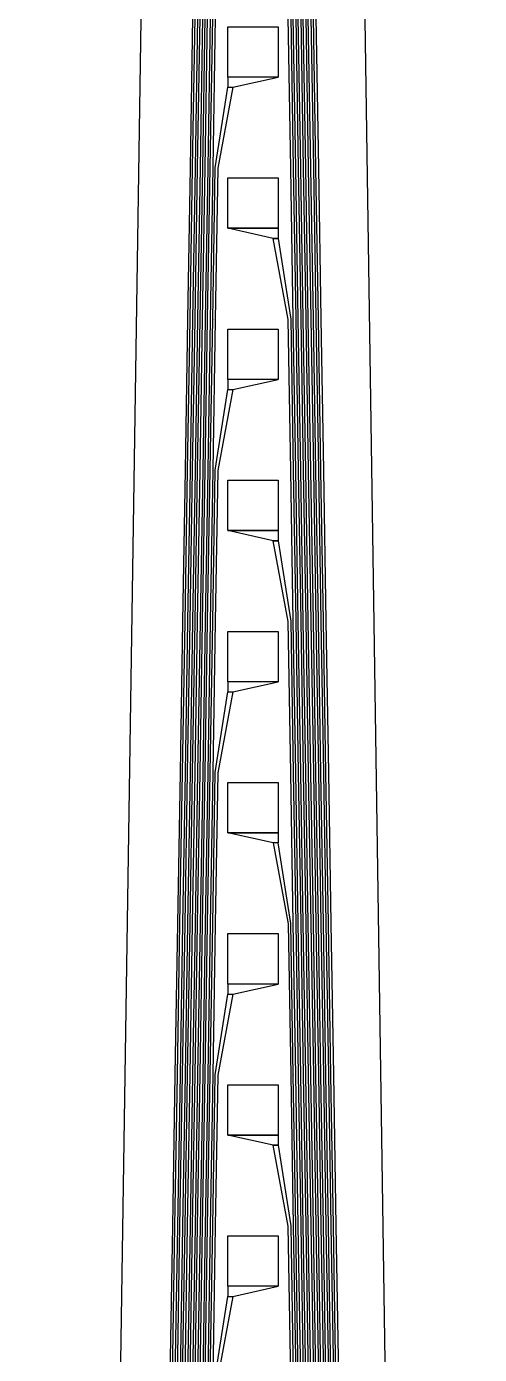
# Model space of a CAD drawing. Header units: inches. Extents: x 106592 to 209533, y 57057 to 74911.
# Drawn here: x 205738.1 to 205828.1, y 74262.1 to 74525.6 of the extents above; entities that cross this region are included whole.
import ezdxf

# ---------------------------------------------------------------- set-up
doc = ezdxf.new("R2010")
doc.units = ezdxf.units.IN
doc.header["$MEASUREMENT"] = 0
for name, color, linetype in [('metal', 221, 'Continuous'), ('nitride window', 40, 'Continuous'), ('profile', 140, 'Continuous')]:
    doc.layers.add(name, color=color, linetype=linetype)

msp = doc.modelspace()

# ---------------------------------------------------------------- linework, layer by layer
at = {"layer": 'metal'}
for points in [[(205771.12, 74527.54), (205770.63, 74497.61), (205770.12, 74467.54), (205769.63, 74437.61), (205769.12, 74407.54), (205768.63, 74377.61), (205768.12, 74347.54), (205767.63, 74317.61), (205767.12, 74287.54), (205766.63, 74257.61)], [(205767.13, 74257.6), (205767.62, 74287.53), (205768.13, 74317.6), (205768.62, 74347.53), (205769.13, 74377.6), (205769.62, 74407.53), (205770.13, 74437.6), (205770.62, 74467.53), (205771.13, 74497.6), (205771.62, 74527.53)], [(205772.12, 74527.54), (205771.63, 74497.61), (205771.12, 74467.54), (205770.63, 74437.61), (205770.12, 74407.54), (205769.63, 74377.61), (205769.12, 74347.54), (205768.63, 74317.61), (205768.12, 74287.54), (205767.63, 74257.61)], [(205768.13, 74257.6), (205768.62, 74287.53), (205769.13, 74317.6), (205769.62, 74347.53), (205770.13, 74377.6), (205770.62, 74407.53), (205771.13, 74437.6), (205771.62, 74467.53), (205772.13, 74497.6), (205772.62, 74527.53)], [(205773.12, 74527.54), (205772.63, 74497.61), (205772.12, 74467.54), (205771.63, 74437.61), (205771.12, 74407.54), (205770.63, 74377.61), (205770.12, 74347.54), (205769.63, 74317.61), (205769.12, 74287.54), (205768.63, 74257.61)], [(205769.13, 74257.6), (205769.62, 74287.53), (205770.13, 74317.6), (205770.62, 74347.53), (205771.13, 74377.6), (205771.62, 74407.53), (205772.13, 74437.6), (205772.62, 74467.53), (205773.13, 74497.6), (205773.62, 74527.53)], [(205769.63, 74257.61), (205770.12, 74287.54), (205770.63, 74317.61), (205771.12, 74347.54), (205771.63, 74377.61), (205772.12, 74407.54), (205772.63, 74437.61), (205773.12, 74467.54), (205773.63, 74497.61), (205774.12, 74527.54)], [(205774.62, 74527.53), (205774.13, 74497.6), (205773.62, 74467.53), (205773.13, 74437.6), (205772.62, 74407.53), (205772.13, 74377.6), (205771.62, 74347.53), (205771.13, 74317.6), (205770.62, 74287.53), (205770.13, 74257.6)], [(205770.63, 74257.61), (205771.12, 74287.54), (205771.63, 74317.61), (205772.12, 74347.54), (205772.63, 74377.61), (205773.12, 74407.54), (205773.63, 74437.61), (205774.12, 74467.54), (205774.63, 74497.61), (205775.12, 74527.54)], [(205775.62, 74527.53), (205775.13, 74497.6), (205774.62, 74467.53), (205774.13, 74437.6), (205773.62, 74407.53), (205773.13, 74377.6), (205772.62, 74347.53), (205772.13, 74317.6), (205771.62, 74287.53), (205771.13, 74257.6)], [(205794.62, 74257.53), (205794.12, 74287.6), (205793.62, 74317.53), (205793.12, 74347.6), (205792.62, 74377.53), (205792.12, 74407.6), (205791.62, 74437.53), (205791.12, 74467.6), (205790.62, 74497.53), (205790.12, 74527.53)], [(205790.62, 74527.6), (205791.12, 74497.53), (205791.12, 74497.54), (205791.62, 74467.61), (205792.12, 74437.54), (205792.62, 74407.61), (205793.12, 74377.54), (205793.62, 74347.61), (205794.12, 74317.54), (205794.62, 74287.61), (205795.12, 74257.54)], [(205795.62, 74257.53), (205795.12, 74287.6), (205794.62, 74317.53), (205794.12, 74347.6), (205793.62, 74377.53), (205793.12, 74407.6), (205792.62, 74437.53), (205792.12, 74467.6), (205791.62, 74497.53), (205791.12, 74527.6)], [(205791.62, 74527.61), (205792.12, 74497.54), (205792.62, 74467.61), (205793.12, 74437.54), (205793.62, 74407.61), (205794.12, 74377.54), (205794.62, 74347.61), (205795.12, 74317.54), (205795.62, 74287.61), (205796.12, 74257.54)], [(205796.62, 74257.53), (205796.12, 74287.6), (205795.62, 74317.53), (205795.12, 74347.6), (205794.62, 74377.53), (205794.12, 74407.6), (205793.62, 74437.53), (205793.12, 74467.6), (205792.62, 74497.53), (205792.12, 74527.6)], [(205792.62, 74527.61), (205793.12, 74497.54), (205793.62, 74467.61), (205794.12, 74437.54), (205794.62, 74407.61), (205795.12, 74377.54), (205795.62, 74347.61), (205796.12, 74317.54), (205796.62, 74287.61), (205797.12, 74257.54)], [(205797.62, 74257.53), (205797.12, 74287.6), (205796.62, 74317.53), (205796.12, 74347.6), (205795.62, 74377.53), (205795.12, 74407.6), (205794.62, 74437.53), (205794.12, 74467.6), (205793.62, 74497.53), (205793.12, 74527.6)], [(205793.62, 74527.61), (205794.12, 74497.54), (205794.62, 74467.61), (205795.12, 74437.54), (205795.62, 74407.61), (205796.12, 74377.54), (205796.62, 74347.61), (205797.12, 74317.54), (205797.62, 74287.61), (205798.12, 74257.54)], [(205798.62, 74257.53), (205798.12, 74287.6), (205797.62, 74317.53), (205797.12, 74347.6), (205796.62, 74377.53), (205796.12, 74407.6), (205795.62, 74437.53), (205795.12, 74467.6), (205794.62, 74497.53), (205794.12, 74527.6)], [(205794.62, 74527.61), (205795.12, 74497.54), (205795.62, 74467.61), (205796.12, 74437.54), (205796.62, 74407.61), (205797.12, 74377.54), (205797.62, 74347.61), (205798.12, 74317.54), (205798.62, 74287.61), (205799.12, 74257.54)], [(205799.62, 74257.53), (205799.12, 74287.6), (205798.62, 74317.53), (205798.12, 74347.6), (205797.62, 74377.53), (205797.12, 74407.6), (205796.62, 74437.53), (205796.12, 74467.6), (205795.62, 74497.53), (205795.12, 74527.6)], [(205795.62, 74527.61), (205796.12, 74497.54), (205796.62, 74467.61), (205797.12, 74437.54), (205797.62, 74407.61), (205798.12, 74377.54), (205798.62, 74347.61), (205799.12, 74317.54), (205799.62, 74287.61), (205800.12, 74257.54)], [(205771.63, 74257.61), (205772.12, 74287.54), (205772.63, 74317.61), (205773.12, 74347.54), (205773.63, 74377.61), (205774.12, 74407.54), (205774.63, 74437.61), (205775.12, 74467.54), (205775.12, 74467.53), (205775.63, 74497.6), (205778.12, 74513.6), (205779.12, 74513.6), (205776.12, 74497.53), (205775.62, 74467.53), (205775.13, 74437.6), (205774.62, 74407.53), (205774.13, 74377.6), (205773.62, 74347.53), (205773.13, 74317.6), (205772.62, 74287.53), (205772.13, 74257.6)], [(205793.62, 74257.53), (205793.12, 74287.6), (205792.62, 74317.53), (205792.12, 74347.6), (205791.62, 74377.53), (205791.12, 74407.6), (205790.62, 74437.53), (205790.12, 74467.53), (205787.12, 74483.6), (205788.12, 74483.6), (205790.62, 74467.6), (205791.12, 74437.53), (205791.12, 74437.54), (205791.62, 74407.61), (205792.12, 74377.54), (205792.62, 74347.61), (205793.12, 74317.54), (205793.62, 74287.61), (205794.12, 74257.54)], [(205772.63, 74257.61), (205773.12, 74287.54), (205773.63, 74317.61), (205774.12, 74347.54), (205774.63, 74377.61), (205775.12, 74407.54), (205775.12, 74407.53), (205775.63, 74437.6), (205778.12, 74453.6), (205779.12, 74453.6), (205776.12, 74437.53), (205775.62, 74407.53), (205775.13, 74377.6), (205774.62, 74347.53), (205774.13, 74317.6), (205773.62, 74287.53), (205773.13, 74257.6)], [(205792.62, 74257.53), (205792.12, 74287.6), (205791.62, 74317.53), (205791.12, 74347.6), (205790.62, 74377.53), (205790.12, 74407.53), (205787.12, 74423.6), (205788.12, 74423.6), (205790.62, 74407.6), (205791.12, 74377.53), (205791.12, 74377.54), (205791.62, 74347.61), (205792.12, 74317.54), (205792.62, 74287.61), (205793.12, 74257.54)], [(205773.63, 74257.61), (205774.12, 74287.54), (205774.63, 74317.61), (205775.12, 74347.54), (205775.12, 74347.53), (205775.63, 74377.6), (205778.12, 74393.6), (205779.12, 74393.6), (205776.12, 74377.53), (205775.62, 74347.53), (205775.13, 74317.6), (205774.62, 74287.53), (205774.13, 74257.6)], [(205792.12, 74257.54), (205791.62, 74287.61), (205791.12, 74317.54), (205791.12, 74317.53), (205790.62, 74347.6), (205788.12, 74363.6), (205787.12, 74363.6), (205790.12, 74347.53), (205790.62, 74317.53), (205791.12, 74287.6), (205791.62, 74257.53)], [(205774.63, 74257.61), (205775.12, 74287.54), (205775.12, 74287.53), (205775.63, 74317.6), (205778.12, 74333.6), (205779.12, 74333.6), (205776.12, 74317.53), (205775.62, 74287.53), (205775.13, 74257.6)], [(205790.62, 74257.53), (205790.12, 74287.53), (205787.12, 74303.6), (205788.12, 74303.6), (205790.62, 74287.6), (205791.12, 74257.53)], [(205775.63, 74257.6), (205778.12, 74273.6), (205779.12, 74273.6), (205776.12, 74257.53)]]:
    msp.add_lwpolyline(points, dxfattribs=at)
for points in [[(205778.12, 74525.6), (205788.12, 74525.6), (205788.12, 74515.6), (205778.12, 74515.6)], [(205778.12, 74513.6), (205779.12, 74513.6), (205788.12, 74515.6), (205778.12, 74515.6)], [(205778.12, 74495.6), (205788.12, 74495.6), (205788.12, 74485.6), (205778.12, 74485.6)], [(205788.12, 74483.6), (205787.12, 74483.6), (205778.12, 74485.6), (205788.12, 74485.6)], [(205778.12, 74465.6), (205788.12, 74465.6), (205788.12, 74455.6), (205778.12, 74455.6)], [(205778.12, 74453.6), (205779.12, 74453.6), (205788.12, 74455.6), (205778.12, 74455.6)], [(205778.12, 74435.6), (205788.12, 74435.6), (205788.12, 74425.6), (205778.12, 74425.6)], [(205788.12, 74423.6), (205787.12, 74423.6), (205778.12, 74425.6), (205788.12, 74425.6)], [(205778.12, 74405.6), (205788.12, 74405.6), (205788.12, 74395.6), (205778.12, 74395.6)], [(205778.12, 74393.6), (205779.12, 74393.6), (205788.12, 74395.6), (205778.12, 74395.6)], [(205778.12, 74375.6), (205788.12, 74375.6), (205788.12, 74365.6), (205778.12, 74365.6)], [(205788.12, 74363.6), (205787.12, 74363.6), (205778.12, 74365.6), (205788.12, 74365.6)], [(205778.12, 74345.6), (205788.12, 74345.6), (205788.12, 74335.6), (205778.12, 74335.6)], [(205778.12, 74333.6), (205779.12, 74333.6), (205788.12, 74335.6), (205778.12, 74335.6)], [(205778.12, 74315.6), (205788.12, 74315.6), (205788.12, 74305.6), (205778.12, 74305.6)], [(205788.12, 74303.6), (205787.12, 74303.6), (205778.12, 74305.6), (205788.12, 74305.6)], [(205778.12, 74285.6), (205788.12, 74285.6), (205788.12, 74275.6), (205778.12, 74275.6)], [(205778.12, 74273.6), (205779.12, 74273.6), (205788.12, 74275.6), (205778.12, 74275.6)]]:
    msp.add_lwpolyline(points, close=True, dxfattribs=at)
at = {"layer": 'nitride window'}
for points in [[(205778.12, 74525.6), (205788.12, 74525.6), (205788.12, 74515.6), (205778.12, 74515.6)], [(205778.12, 74495.6), (205788.12, 74495.6), (205788.12, 74485.6), (205778.12, 74485.6)], [(205778.12, 74465.6), (205788.12, 74465.6), (205788.12, 74455.6), (205778.12, 74455.6)], [(205778.12, 74435.6), (205788.12, 74435.6), (205788.12, 74425.6), (205778.12, 74425.6)], [(205778.12, 74405.6), (205788.12, 74405.6), (205788.12, 74395.6), (205778.12, 74395.6)], [(205778.12, 74375.6), (205788.12, 74375.6), (205788.12, 74365.6), (205778.12, 74365.6)], [(205778.12, 74345.6), (205788.12, 74345.6), (205788.12, 74335.6), (205778.12, 74335.6)], [(205778.12, 74315.6), (205788.12, 74315.6), (205788.12, 74305.6), (205778.12, 74305.6)], [(205778.12, 74285.6), (205788.12, 74285.6), (205788.12, 74275.6), (205778.12, 74275.6)]]:
    msp.add_lwpolyline(points, close=True, dxfattribs=at)
at = {"layer": 'profile'}
msp.add_lwpolyline([(205738.13, 68411.39), (205738.13, 72921.22), (205740.63, 73177.68), (205763.59, 74707.6), (205767.59, 74817.67), (205772.05, 74854.6), (205783.09, 74911.39), (205794.13, 74854.6), (205798.62, 74817.67), (205802.62, 74707.68), (205825.62, 73177.6), (205828.13, 72921.22), (205828.13, 68431.38)], dxfattribs=at)

doc.saveas('drawing.dxf')
